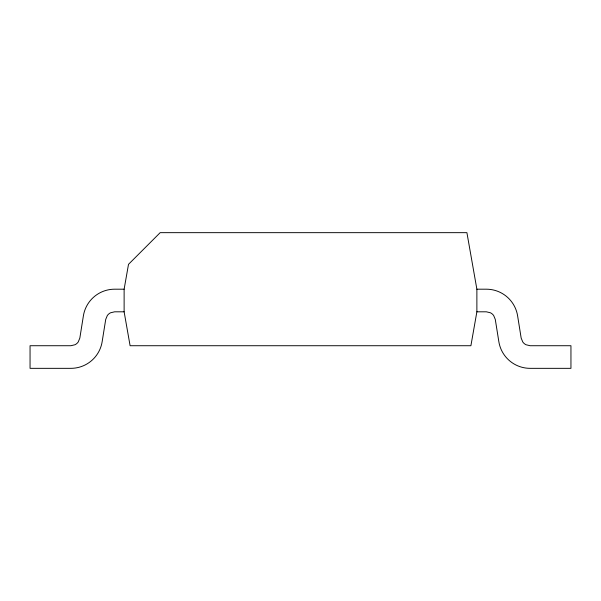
<?xml version="1.0" encoding="UTF-8"?>
<svg xmlns="http://www.w3.org/2000/svg" width="601" height="601" viewBox="0 0 601 601"><rect width="100%" height="100%" fill="white"/><g stroke="black" fill="none" stroke-linecap="round" stroke-linejoin="round"><path stroke-width="0.9" d="M124.122 289.194L128.509 264.32L160.166 232.662L466.909 232.662L476.878 289.194L476.878 311.806L470.899 345.725L130.101 345.725L124.122 311.806L124.122 289.194L114.648 289.194A31.658 31.658 0 0 0 83.389 315.848L79.828 338.108L78.205 342.007A9.045 9.045 0 0 1 74.997 344.741L70.895 345.725L30.05 345.725L30.05 368.338L70.895 368.338A31.658 31.658 0 0 0 102.155 341.684L105.716 319.424L107.331 315.525A9.045 9.045 0 0 1 110.546 312.79L114.648 311.806L124.122 311.806M476.878 289.194L486.352 289.194A31.658 31.658 0 0 1 517.611 315.848L521.172 338.108L522.795 342.007A9.045 9.045 0 0 0 526.003 344.741L530.105 345.725L570.95 345.725L570.95 368.338L530.105 368.338A31.658 31.658 0 0 1 498.845 341.684L495.284 319.424L493.669 315.525A9.045 9.045 0 0 0 490.454 312.79L486.352 311.806L476.878 311.806"/></g></svg>
